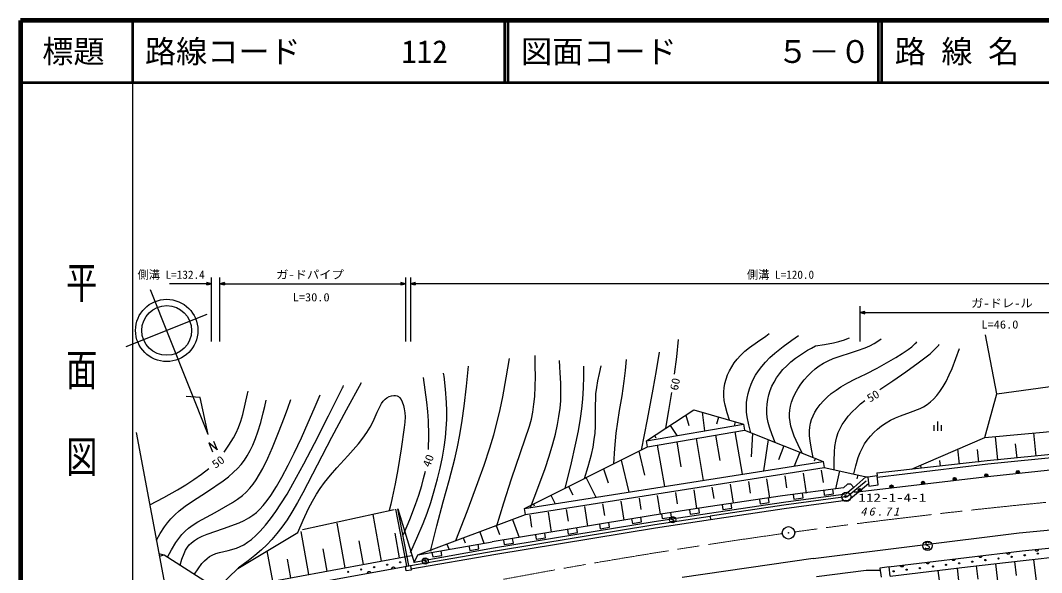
# Model space of a CAD drawing. Units: millimetres, scale not verified. Extents: x 40000 to 680000, y 20000 to 380000.
# Drawn here: x 40000 to 203965, y 291277 to 380000 of the extents above; entities that cross this region are included whole.
import ezdxf
from ezdxf.enums import TextEntityAlignment as Align

# ---------------------------------------------------------------- set-up
doc = ezdxf.new("R2010")
doc.units = ezdxf.units.MM
doc.header["$LTSCALE"] = 1000
doc.linetypes.add('CHAIN', pattern=[18.5, 12, -1.5, 3.5, -1.5])
for name, color, linetype, lineweight in [('M-BGD', 7, 'Continuous', 25), ('M-BMK', 2, 'CHAIN', 13), ('M-TTL', 2, 'Continuous', 140), ('M-TTL-BAND', 7, 'Continuous', 25), ('M-TTL-LINE', 7, 'Continuous', 50)]:
    doc.layers.add(name, color=color, linetype=linetype, lineweight=lineweight)
doc.layers.add('M-BMK-SRVR', color=3, linetype='Continuous')
doc.layers.add('M-TTL-TXT', color=7, linetype='Continuous')
doc.styles.add('@ＭＳ ゴシック', font='')
doc.styles.add('ＭＳ ゴシック', font='')
doc.styles.get('@ＭＳ ゴシック').set_extended_font_data('@MS Gothic')
doc.styles.get('ＭＳ ゴシック').set_extended_font_data('MS Gothic')

# ---------------------------------------------------------------- blocks, each defined once
blk = doc.blocks.new('BUHIN1')
at = {"color": 7, "linetype": 'Continuous', "lineweight": 25}
blk.add_lwpolyline([(-537, 6), (-560, -50), (-560, -112), (-540, -190), (-491, -295), (-426, -373), (-340, -424), (-245, -433), (-165, -400), (-116, -373), (-61, -314), (-45, -249), (-4, 222), (38, 291), (110, 358), (195, 389), (271, 395), (354, 376), (434, 285), (507, 129), (528, 56), (528, -23), (502, -101), (446, -185)], dxfattribs=at)
blk.add_circle((0, 0), 746, dxfattribs=at)
blk = doc.blocks.new('BUHIN27')
at = {"color": 7, "linetype": 'Continuous', "lineweight": 25}
for radius in [249, 220, 191, 161, 132, 97.5, 67.5, 38.8, 7.5]:
    blk.add_circle((-213, -128), radius, dxfattribs=at)
blk = doc.blocks.new('BUHIN28')
at = {"color": 7, "linetype": 'Continuous', "lineweight": 25}
for radius in [249, 220, 191, 161, 132, 97.5, 67.5, 38.8, 7.5]:
    blk.add_circle((-212, -131), radius, dxfattribs=at)
blk = doc.blocks.new('BUHIN33')
at = {"color": 7, "linetype": 'Continuous', "lineweight": 25}
blk.add_lwpolyline([(-358, 4), (-373, -33), (-373, -75), (-360, -127), (-327, -197), (-284, -248), (-227, -282), (-163, -289), (-110, -267), (-77, -248), (-40, -209), (-30, -166), (-3, 148), (25, 194), (74, 238), (130, 259), (181, 263), (236, 251), (289, 190), (338, 86), (352, 37), (352, -15), (335, -67), (297, -123)], dxfattribs=at)
blk.add_circle((0, 0), 498, dxfattribs=at)
blk = doc.blocks.new('BUHIN35')
at = {"color": 7, "linetype": 'Continuous', "lineweight": 25}
blk.add_lwpolyline([(429, -615), (1044, -186), (186, 1044), (-429, 615)], dxfattribs=at)
blk = doc.blocks.new('BUHIN36')
at = {"color": 7, "linetype": 'Continuous', "lineweight": 25}
blk.add_lwpolyline([(424, -619), (1043, -195), (195, 1043), (-424, 619)], dxfattribs=at)
blk = doc.blocks.new('BUHIN37')
at = {"color": 7, "linetype": 'Continuous', "lineweight": 25}
blk.add_lwpolyline([(416, -624), (1040, -207), (207, 1040), (-416, 624)], dxfattribs=at)
blk = doc.blocks.new('BUHIN38')
at = {"color": 7, "linetype": 'Continuous', "lineweight": 25}
blk.add_lwpolyline([(412, -627), (1039, -215), (215, 1039), (-412, 627)], dxfattribs=at)
blk = doc.blocks.new('BUHIN39')
at = {"color": 7, "linetype": 'Continuous', "lineweight": 25}
blk.add_lwpolyline([(405, -631), (1036, -226), (226, 1036), (-405, 631)], dxfattribs=at)
blk = doc.blocks.new('BUHIN47')
at = {"color": 7, "linetype": 'Continuous', "lineweight": 25}
for p, q in [((-680, -317), (680, 317)), ((-393, 479), (423, 859)), ((114, -609), (930, -228))]:
    blk.add_line(p, q, dxfattribs=at)
blk = doc.blocks.new('BUHIN53')
at = {"color": 7, "linetype": 'Continuous', "lineweight": 25}
for radius in [995, 30]:
    blk.add_circle((0, 0), radius, dxfattribs=at)
blk = doc.blocks.new('BUHIN54')
at = {"color": 3, "linetype": 'Continuous', "lineweight": 25}
for radius in [746, 22.5]:
    blk.add_circle((0, 0), radius, dxfattribs=at)
blk = doc.blocks.new('BUHIN49')
at = {"color": 7, "linetype": 'Continuous', "lineweight": 25}
for points in [[(0, 0), (-147, 759), (-487, 600)], [(-65, 139), (-416, 582), (-178, 693)], [(-97, 207), (-379, 568), (-192, 655)], [(-129, 277), (-341, 555), (-205, 618)], [(-161, 345), (-304, 541), (-219, 581)]]:
    blk.add_lwpolyline(points, close=True, dxfattribs=at)
for points in [[(-32, 70), (-453, 595), (-165, 730), (-33, 71)], [(-250, 535), (-193, 415), (-267, 527), (-233, 543), (-193, 415)]]:
    blk.add_lwpolyline(points, dxfattribs=at)
blk = doc.blocks.new('BUHIN50')
at = {"color": 7, "linetype": 'Continuous', "lineweight": 25}
for points in [[(0, 0), (147, -759), (487, -600)], [(65, -139), (416, -582), (178, -693)], [(97, -207), (379, -568), (192, -655)], [(129, -277), (341, -555), (205, -618)], [(161, -345), (304, -541), (219, -581)]]:
    blk.add_lwpolyline(points, close=True, dxfattribs=at)
for points in [[(32, -70), (453, -595), (165, -730), (33, -71)], [(250, -535), (193, -415), (267, -527), (233, -543), (193, -415)]]:
    blk.add_lwpolyline(points, dxfattribs=at)
blk = doc.blocks.new('BUHIN110')
at = {"color": 7, "linetype": 'Continuous', "lineweight": 25}
blk.add_lwpolyline([(-132, 212), (-73, 226), (-16, 226), (56, 215), (111, 184), (157, 143), (198, 78), (214, 19), (218, -44), (197, -114), (171, -166), (132, -212)], dxfattribs=at)
blk = doc.blocks.new('BUHIN111')
at = {"color": 7, "linetype": 'Continuous', "lineweight": 25}
blk.add_lwpolyline([(-131, 213), (-71, 226), (-14, 226), (58, 214), (112, 183), (158, 142), (198, 76), (214, 17), (217, -46), (196, -116), (170, -167), (131, -213)], dxfattribs=at)
blk = doc.blocks.new('BUHIN112')
at = {"color": 7, "linetype": 'Continuous', "lineweight": 25}
blk.add_lwpolyline([(-128, 215), (-69, 227), (-11, 226), (60, 214), (114, 182), (159, 140), (199, 74), (214, 14), (217, -48), (194, -118), (168, -169), (128, -215)], dxfattribs=at)
blk = doc.blocks.new('BUHIN113')
at = {"color": 7, "linetype": 'Continuous', "lineweight": 25}
blk.add_lwpolyline([(145, -204), (87, -221), (30, -225), (-43, -218), (-99, -190), (-148, -153), (-192, -90), (-212, -32), (-220, 31), (-203, 102), (-181, 155), (-145, 204)], dxfattribs=at)

msp = doc.modelspace()

# ---------------------------------------------------------------- linework, layer by layer
at = {"layer": 'M-BGD'}
for p, q in [((70667, 328385), (70667, 338683)), ((72033, 328385), (72033, 338683)), ((101842, 338683), (101842, 328385)), ((102638, 338683), (102638, 328385)), ((70134, 313461), (60904, 336694)), ((70667, 337683), (63921, 337683)), ((72033, 337683), (101842, 337683)), ((220983, 337683), (102638, 337683)), ((174819, 328385), (174819, 334061)), ((174819, 333061), (220970, 333061)), ((56983, 327604), (69994, 332773)), ((196762, 319995), (194976, 329491)), ((196762, 319995), (208077, 321543)), ((194840, 313009), (196762, 319995)), ((68849, 319406), (66621, 319597)), ((70134, 313461), (68849, 319406)), ((140533, 312453), (148122, 317415)), ((146857, 316588), (147320, 314929)), ((148122, 317415), (156098, 315127)), ((149452, 317033), (149862, 314055)), ((140533, 312453), (156098, 315127)), ((144328, 314934), (145403, 313289)), ((152110, 316271), (151779, 315116)), ((154769, 315508), (154585, 314867)), ((156098, 315127), (156268, 314141)), ((194840, 313009), (217945, 315131)), ((58598, 313762), (73091, 236286)), ((140702, 311467), (156268, 314141)), ((141798, 313280), (142013, 312951)), ((151598, 313339), (152293, 309291)), ((154711, 313874), (155878, 307084)), ((156268, 314141), (168918, 309140)), ((157533, 313641), (157310, 309852)), ((203102, 310008), (202712, 313732)), ((71590, 310978), (70274, 312121)), ((70274, 312121), (70854, 310684)), ((71020, 312412), (71590, 310978)), ((140702, 311467), (140533, 312453)), ((142259, 311735), (143396, 305116)), ((145372, 312269), (146059, 308273)), ((148485, 312804), (149637, 306100)), ((160063, 312641), (159309, 307625)), ((162593, 311641), (161708, 309403)), ((183097, 307916), (194840, 313009)), ((195213, 309261), (220029, 311778)), ((196947, 309364), (196549, 313166)), ((200024, 309686), (199788, 311944)), ((120950, 301578), (140702, 311467)), ((139291, 310761), (140230, 306929)), ((165123, 310640), (164238, 308402)), ((190791, 308720), (190538, 311143)), ((193869, 309042), (193656, 311077)), ((195357, 308744), (219559, 311212)), ((120950, 301578), (168918, 309140)), ((136470, 309348), (137665, 304213)), ((167653, 309640), (167476, 309193)), ((168918, 309140), (169073, 308152)), ((177489, 307293), (195213, 309261)), ((177582, 306634), (195357, 308744)), ((184636, 308077), (184585, 308561)), ((187714, 308399), (187622, 309271)), ((121105, 300590), (169073, 308152)), ((133648, 307935), (134353, 305723)), ((162734, 306817), (163026, 304916)), ((165658, 307267), (166151, 304061)), ((168583, 307716), (168881, 305771)), ((169073, 308152), (176046, 306635)), ((171512, 307622), (170883, 304729)), ((175768, 306637), (173836, 304965)), ((174447, 306983), (174304, 306325)), ((176046, 306635), (175768, 306637)), ((177551, 306838), (176046, 306635)), ((176046, 306635), (176245, 305161)), ((177489, 307293), (177551, 306838)), ((177749, 305364), (177551, 306838)), ((128004, 305110), (128678, 303764)), ((130826, 306522), (132398, 303383)), ((151036, 305019), (151315, 303204)), ((153960, 305469), (154431, 302408)), ((156885, 305918), (157170, 304060)), ((159809, 306368), (160291, 303235)), ((172788, 305475), (172165, 304909)), ((172744, 303483), (175794, 306041)), ((173361, 305494), (172788, 305475)), ((172981, 302899), (176179, 305581)), ((173836, 304965), (173361, 305494)), ((176245, 305161), (177749, 305364)), ((125182, 303697), (125856, 302351)), ((142262, 303671), (142725, 300660)), ((145187, 304120), (145465, 302313)), ((148111, 304570), (148575, 301556)), ((162386, 303589), (150404, 301838)), ((172165, 304909), (162386, 303589)), ((172513, 303901), (162501, 302550)), ((172478, 303463), (162567, 302111)), ((173836, 304965), (172513, 303901)), ((172515, 303466), (172744, 303483)), ((174819, 304273), (174322, 304215)), ((122360, 302284), (122495, 302015)), ((130565, 301873), (131046, 298744)), ((133489, 302322), (133775, 300465)), ((136414, 302772), (136884, 299709)), ((139338, 303221), (139617, 301404)), ((150404, 301838), (141448, 300464)), ((162501, 302550), (150623, 300759)), ((162560, 302110), (150729, 300358)), ((172559, 302868), (162648, 301517)), ((172559, 302868), (172981, 302899)), ((85285, 298181), (100022, 301409)), ((97980, 293131), (96632, 300605)), ((102046, 292356), (100304, 301471)), ((102344, 292393), (100597, 301535)), ((100597, 301535), (103209, 292911)), ((103832, 294134), (121105, 300590)), ((141448, 300464), (115726, 296211)), ((121105, 300590), (120950, 301578)), ((121791, 300524), (122089, 298587)), ((124716, 300974), (125207, 297779)), ((127640, 301423), (127932, 299526)), ((150623, 300759), (141734, 299436)), ((150737, 300288), (141891, 298948)), ((150729, 300358), (150817, 299764)), ((162648, 301517), (150817, 299764)), ((92154, 292057), (90859, 299237)), ((141734, 299436), (115976, 295181)), ((141884, 298947), (116259, 294716)), ((141971, 298424), (116346, 294193)), ((116379, 298823), (116908, 297408)), ((119012, 299808), (120087, 296932)), ((150817, 299764), (141971, 298424)), ((200392, 297664), (221535, 299750)), ((74894, 291939), (84554, 297742)), ((86329, 290983), (85087, 297868)), ((100893, 293669), (100183, 297603)), ((111111, 296854), (111406, 296067)), ((113745, 297839), (114432, 296001)), ((167268, 293519), (200392, 297664)), ((95067, 292594), (94388, 296362)), ((115976, 295181), (103209, 292911)), ((103832, 294134), (115726, 296211)), ((108478, 295870), (108772, 295082)), ((210186, 295653), (200853, 294694)), ((62227, 294364), (63078, 294105)), ((62306, 293937), (63078, 294105)), ((63078, 294105), (71551, 288731)), ((70941, 288145), (102794, 294019)), ((80503, 289909), (79624, 294781)), ((89242, 291520), (88592, 295120)), ((116255, 294716), (102638, 292337)), ((116346, 294193), (102704, 291810)), ((103209, 292911), (103832, 294134)), ((105844, 294886), (105903, 294728)), ((167268, 293519), (146273, 290464)), ((191907, 293671), (179367, 292136)), ((200853, 294694), (191907, 293671)), ((201025, 293204), (210342, 294284)), ((69654, 286910), (74894, 291939)), ((102638, 292337), (70575, 286552)), ((83416, 290446), (82881, 293415)), ((101842, 292330), (102626, 292429)), ((101939, 291554), (101842, 292330)), ((102626, 292429), (102724, 291652)), ((179474, 292212), (177995, 292009)), ((177995, 292009), (178200, 290519)), ((179679, 290723), (179474, 292212)), ((179673, 290725), (192080, 292181)), ((190396, 291983), (190911, 287543)), ((192080, 292181), (201025, 293204)), ((193468, 292340), (193715, 290210)), ((196540, 292691), (197077, 288067)), ((199612, 293043), (199871, 290809)), ((202684, 293394), (203242, 288591)), ((102724, 291652), (101939, 291554)), ((175795, 291631), (167842, 290571)), ((178051, 291604), (175795, 291631)), ((187325, 291623), (187511, 290018))]:
    msp.add_line(p, q, dxfattribs=at)
for points in [[(159669, 329272), (159936, 329496), (160204, 329719)], [(145043, 323146), (145382, 325924), (145683, 328707)], [(153845, 315773), (153470, 316965), (153155, 318171), (153020, 318905), (152944, 319653), (152938, 320309), (152993, 320967), (153112, 321652), (153294, 322339), (153540, 323030), (153846, 323707), (154204, 324353), (154615, 324970), (155108, 325593), (155647, 326176), (156343, 326830), (157085, 327444), (158351, 328375), (159670, 329271)], [(157278, 313742), (156963, 315006), (156707, 316284), (156607, 317074), (156567, 317869), (156594, 318587), (156681, 319315), (156834, 320069), (157048, 320821), (157326, 321575), (157664, 322314), (158053, 323021), (158496, 323701), (159027, 324397), (159610, 325063), (160356, 325811), (161156, 326527), (162479, 327595), (163854, 328632)], [(163854, 328632), (164396, 329011), (164958, 329392)], [(167653, 327719), (169118, 327927), (170567, 328194), (171437, 328410), (172300, 328687), (172718, 328847), (173143, 329018)], [(173140, 326549), (174395, 326942), (175624, 327390), (176368, 327722), (177087, 328109), (177649, 328453), (178206, 328811)], [(180559, 325855), (181574, 326454), (182558, 327105), (183139, 327558), (183688, 328065), (183823, 328198), (183957, 328333)], [(139709, 310970), (140675, 315860), (141588, 320774), (142110, 323728), (142624, 326683)], [(161187, 312196), (160702, 313406), (160273, 314637), (160068, 315396), (159918, 316177), (159846, 316881), (159834, 317604), (159882, 318339), (159992, 319081), (160161, 319813), (160391, 320538), (160674, 321231), (161012, 321897), (161427, 322577), (161892, 323225), (162443, 323884), (163039, 324504), (163728, 325129), (164461, 325714), (165415, 326378), (166399, 326991), (167020, 327356), (167652, 327719)], [(165521, 310483), (164858, 311825), (164257, 313178), (163953, 313998), (163712, 314820), (163573, 315490), (163493, 316171), (163480, 316776), (163527, 317383), (163642, 318017), (163820, 318658), (164082, 319357), (164407, 320052), (164832, 320807), (165309, 321532), (165841, 322236), (166420, 322904), (167004, 323488), (167631, 324030), (168262, 324497), (168924, 324912), (169687, 325309), (170480, 325653), (171791, 326125), (173140, 326549)], [(173802, 307125), (174143, 308456), (174541, 309772), (174837, 310554), (175188, 311310), (175558, 311959), (175980, 312580), (176472, 313194), (177020, 313780), (177628, 314341), (178286, 314865), (178991, 315348), (179728, 315780), (180502, 316163), (181297, 316490), (182899, 317036), (184454, 317631), (185028, 317925), (185571, 318272), (186105, 318691), (186605, 319161), (187131, 319745), (187624, 320383), (188148, 321172), (188622, 321993), (189144, 323032), (189605, 324084), (190211, 325666), (190769, 327266)], [(178001, 320701), (180108, 322081), (182181, 323511), (184146, 324955), (186091, 326429)], [(186090, 326429), (186791, 327102), (187458, 327828), (187491, 327865), (187530, 327910)], [(109937, 296417), (111720, 301075), (113460, 305763), (114440, 308538), (115364, 311332), (115989, 313400), (116557, 315483), (117036, 317494), (117459, 319529), (118011, 322580), (118516, 325652)], [(116442, 298650), (117604, 302491), (118828, 306329), (120323, 310559), (121756, 314796), (122046, 315931), (122277, 317077), (122459, 318323), (122582, 319579), (122667, 321175), (122692, 322793), (122676, 324458), (122639, 326137)], [(121881, 301725), (123083, 304857), (124233, 308023), (124888, 309990), (125490, 311990), (125894, 313516), (126237, 315053), (126471, 316354), (126646, 317670), (126746, 318891), (126787, 320116), (126765, 321732), (126684, 323352), (126614, 324363), (126538, 325374)], [(135294, 308760), (135451, 311224), (135667, 313680), (135901, 315491), (136195, 317304), (136602, 319666), (136951, 322048), (137149, 323775), (137325, 325505)], [(167273, 309790), (167003, 311121), (166794, 312450), (166725, 313240), (166718, 314029), (166767, 314660), (166877, 315289), (167044, 315878), (167272, 316453), (167582, 317066), (167951, 317657), (168416, 318283), (168935, 318877), (169550, 319487), (170206, 320051), (170956, 320614), (171737, 321124), (172852, 321758), (173987, 322336), (175791, 323213), (177572, 324146), (179070, 324990), (180559, 325854)], [(102612, 294504), (103655, 296806), (104646, 299139), (105290, 300827), (105877, 302536), (106455, 304410), (106979, 306316), (107407, 308074), (107776, 309846), (108044, 311410), (108253, 312990), (108384, 314424), (108455, 315861), (108462, 317247), (108408, 318633), (108241, 320727), (108014, 322829), (107986, 323068), (107957, 323317)], [(105916, 294912), (106876, 298770), (107898, 302626), (108852, 306080), (109748, 309554), (110180, 311473), (110555, 313412), (110926, 315698), (111238, 317995), (111603, 321207), (111927, 324427)], [(127458, 304836), (128353, 308435), (129194, 312061), (129600, 314032), (129948, 316023), (130161, 317567), (130316, 319127), (130417, 320952), (130458, 322781), (130465, 323612), (130470, 324452)], [(130577, 306398), (131158, 308317), (131679, 310244), (131942, 311432), (132147, 312638), (132267, 313704), (132326, 314779), (132339, 317382), (132412, 319990), (132527, 321030), (132703, 322071), (132962, 323283), (133252, 324502)], [(94704, 321748), (92299, 317375), (89926, 312974), (87634, 308542), (85368, 304084), (84508, 302515), (83590, 300965), (82806, 299752), (81965, 298563), (81178, 297549), (80345, 296574), (79550, 295731), (78706, 294924), (77652, 294021), (76559, 293163), (75764, 292569), (74964, 291982)], [(105548, 311067), (105566, 313360), (105524, 315648), (105433, 317152), (105283, 318661), (105015, 320650), (104706, 322647)], [(65657, 292469), (65938, 293428), (66270, 294346), (66516, 294862), (66810, 295339), (67116, 295719), (67475, 296066), (67939, 296423), (68458, 296743), (69202, 297115), (69997, 297444), (72620, 298356), (75131, 299294), (75931, 299669), (76702, 300099), (77313, 300503), (77889, 300957), (78457, 301490), (78996, 302079), (79613, 302855), (80195, 303687), (81097, 305130), (81949, 306610), (82978, 308519), (83951, 310451), (85111, 312909), (86214, 315388), (87166, 317611), (88106, 319847)], [(67977, 290997), (68543, 291882), (69145, 292712), (69537, 293161), (69969, 293564), (70362, 293851), (70788, 294087), (71371, 294324), (71989, 294509), (73350, 294825), (74696, 295199), (75289, 295446), (75862, 295750), (76483, 296154), (77081, 296615), (77797, 297257), (78473, 297946), (79334, 298914), (80144, 299915), (81012, 301092), (81835, 302310), (82822, 303897), (83757, 305515), (85519, 308756), (87233, 312034), (89487, 316483), (91710, 320958), (91803, 321146), (91896, 321334)], [(72717, 310622), (73484, 311763), (74200, 312938), (74624, 313756), (74993, 314600), (75368, 315626), (75687, 316677), (76098, 318317), (76452, 319983), (76499, 320212), (76545, 320440)], [(84554, 297742), (85390, 299681), (86278, 301589), (86872, 302733), (87522, 303855), (88145, 304808), (88820, 305729), (89794, 306931), (90822, 308103), (92585, 310033), (94262, 311958), (94960, 312856), (95620, 313802), (96144, 314655), (96638, 315578), (97290, 317056), (97976, 318462), (98235, 318813), (98546, 319130), (98851, 319359), (99211, 319550), (99568, 319674), (99936, 319738), (100223, 319735), (100498, 319672), (100706, 319560), (100890, 319390), (101115, 319062), (101296, 318690), (101497, 318150), (101638, 317597), (101731, 316970), (101765, 316330), (101735, 315457), (101643, 314573), (101156, 311182), (100614, 307825), (100183, 305555), (99691, 303291), (99456, 302266), (99215, 301233)], [(143640, 314484), (144140, 317344), (144614, 320208)], [(61832, 296472), (62445, 297557), (63109, 298608), (63598, 299265), (64138, 299889), (64798, 300552), (65510, 301181), (66470, 301933), (67484, 302651), (70019, 304296), (72530, 305996), (73399, 306669), (74227, 307386), (74858, 308007), (75447, 308670), (75964, 309348), (76432, 310061), (76896, 310884), (77315, 311751), (77747, 312799), (78132, 313892), (78584, 315401), (78983, 316947), (79223, 317953), (79457, 318964)], [(63624, 293759), (64268, 294953), (64956, 296103), (65415, 296762), (65924, 297386), (66435, 297910), (66996, 298398), (67724, 298939), (68496, 299437), (71293, 300955), (74061, 302525), (74872, 303079), (75640, 303676), (76250, 304222), (76823, 304816), (77362, 305472), (77856, 306168), (78414, 307072), (78929, 308023), (79722, 309681), (80462, 311365), (81457, 313807), (82394, 316266), (82917, 317685), (83438, 319113)], [(170665, 307805), (170651, 309256), (170696, 310699), (170778, 311556), (170921, 312405), (171093, 313092), (171323, 313761), (171614, 314410), (171967, 315047), (172417, 315727), (172925, 316386), (173554, 317094), (174231, 317766), (174909, 318372), (175599, 318954)], [(220491, 309350), (194775, 306607), (174819, 304273)], [(60772, 302138), (63015, 303325), (65225, 304563), (66556, 305373), (67854, 306234), (69055, 307106), (70236, 308010)], [(101536, 297371), (102527, 299782), (103460, 302211), (103981, 303722), (104447, 305260), (104746, 306400), (105024, 307557)], [(174322, 304215), (174074, 304186), (174024, 304185), (173978, 304192), (173930, 304211), (173889, 304237), (173852, 304274), (173824, 304314), (173805, 304363), (173797, 304405)]]:
    msp.add_lwpolyline(points, dxfattribs=at)
for centre, radius in [((63489, 330189), 5000), ((63489, 330189), 4000), ((172465, 303497), 150), ((172465, 303497), 131), ((172465, 303497), 112), ((172465, 303497), 93.8), ((172465, 303497), 75), ((172465, 303497), 56.2), ((172464, 303497), 37.5), ((172465, 303497), 18.8), ((197048, 293545), 99.5), ((199153, 293802), 99.5), ((201259, 294060), 99.5), ((203364, 294318), 99.5), ((94710, 291775), 99.5), ((96796, 292161), 99.5), ((98882, 292546), 99.5), ((100968, 292932), 99.5), ((184414, 291998), 99.5), ((186520, 292256), 99.5), ((188625, 292514), 99.5), ((190731, 292771), 99.5), ((192836, 293029), 99.5), ((194942, 293287), 99.5), ((92624, 291390), 99.5), ((180203, 291482), 99.5), ((182308, 291740), 99.5)]:
    msp.add_circle(centre, radius, dxfattribs=at)
at = {"layer": 'M-BMK'}
for start, end in [(93.43384, 97.88159), (97.99619, 100.59583)]:
    msp.add_arc((301441, -692748), 1000000, start, end, dxfattribs=at)
at = {"layer": 'M-TTL'}
for p, q in [((40000, 380000), (40000, 20000)), ((680000, 380000), (40000, 380000))]:
    msp.add_line(p, q, dxfattribs=at)
at = {"layer": 'M-TTL-BAND'}
msp.add_line((58000, 370000), (58000, 20000), dxfattribs=at)
at = {"layer": 'M-TTL-LINE'}
for p, q in [((58000, 380000), (58000, 370000)), ((117750, 380000), (117750, 370000)), ((118250, 380000), (118250, 370000)), ((177750, 380000), (177750, 370000)), ((178250, 380000), (178250, 370000)), ((40000, 370000), (680000, 370000))]:
    msp.add_line(p, q, dxfattribs=at)

# ---------------------------------------------------------------- block references
at = {"layer": 'M-BGD', "rotation": 245.00001}
for name, p in [('BUHIN50', (70667, 337683)), ('BUHIN49', (72033, 337683)), ('BUHIN50', (101842, 337683)), ('BUHIN49', (102638, 337683)), ('BUHIN49', (174819, 333061)), ('BUHIN47', (187257, 314812)), ('BUHIN28', (190033, 306052)), ('BUHIN27', (195105, 306642)), ('BUHIN27', (200183, 307184)), ('BUHIN39', (169720, 304579)), ('BUHIN28', (179891, 304866)), ('BUHIN28', (184962, 305459)), ('BUHIN38', (159390, 303151)), ('BUHIN39', (164830, 303919)), ('BUHIN28', (174819, 304273)), ('BUHIN37', (148165, 301495)), ('BUHIN38', (153399, 302276)), ('BUHIN36', (138876, 300039)), ('BUHIN37', (143687, 300808)), ('BUHIN33', (144739, 299759)), ('BUHIN36', (128587, 298337)), ('BUHIN36', (133732, 299188)), ('BUHIN53', (163324, 297668)), ('BUHIN36', (118298, 296636)), ('BUHIN36', (123443, 297487)), ('BUHIN35', (106805, 294653)), ('BUHIN35', (112753, 295692)), ('BUHIN1', (185654, 295589)), ('BUHIN112', (203186, 294934)), ('BUHIN33', (104993, 293127)), ('BUHIN110', (189836, 293417)), ('BUHIN111', (194144, 293927)), ('BUHIN111', (198617, 294439)), ('BUHIN113', (99887, 291969)), ('BUHIN110', (181554, 292403)), ('BUHIN110', (185695, 292910)), ('BUHIN113', (95979, 291247))]:
    msp.add_blockref(name, p, dxfattribs=at)
at = {"layer": 'M-BMK-SRVR', "rotation": 245.00001}
msp.add_blockref('BUHIN54', (172621, 303449), dxfattribs=at)

# ---------------------------------------------------------------- texts
at = {"layer": 'M-BGD', "style": 'ＭＳ ゴシック'}
for s, p in [('側溝 L=132.4', (58807, 338087)), ('側溝 L=120.0', (156656, 338087))]:
    msp.add_text(s, height=1320, dxfattribs=at).set_placement(p, align=Align.BOTTOM_LEFT)
at = {"layer": 'M-BGD', "style": 'ＭＳ ゴシック', "width": 1.1}
for s, p in [('ガ-ドパイプ', (81050, 338087)), ('L=30.0', (83719, 334462)), ('ガ-ドレ-ル', (192642, 333497)), ('L=46.0', (194311, 330089))]:
    msp.add_text(s, height=1320, dxfattribs=at).set_placement(p, align=Align.BOTTOM_LEFT)
for s, rotation, p in [('60', 77.9, (145928, 320367)), ('50', 30.5, (176588, 318236)), ('50', 36, (71567, 307627)), ('40', 69.8, (106137, 307966))]:
    msp.add_text(s, height=1320, rotation=rotation, dxfattribs=at).set_placement(p, align=Align.BOTTOM_LEFT)
at = {"layer": 'M-BMK-SRVR', "style": 'ＭＳ ゴシック', "width": 1.35}
msp.add_text('112-1-4-1', height=1320, dxfattribs=at).set_placement((174542, 302268), align=Align.BOTTOM_LEFT)
at = {"layer": 'M-BMK-SRVR', "insert": (174857, 300417), "char_height": 1320, "attachment_point": 7, "style": 'ＭＳ ゴシック'}
msp.add_mtext('\\T1.33;\\W1.1;\\Q15;46.71', dxfattribs=at)
at = {"layer": 'M-TTL-BAND', "style": '@ＭＳ ゴシック', "width": 1.4}
msp.add_text('平  面  図', height=3666, rotation=270, dxfattribs=at).set_placement((49777, 306475), align=Align.MIDDLE_RIGHT)
at = {"layer": 'M-TTL-TXT', "style": 'ＭＳ ゴシック'}
msp.add_text('標題', height=3666, dxfattribs=at).set_placement((48500, 375000), align=Align.MIDDLE_CENTER)
for s, p in [('路線コード', (60000, 375000)), ('図面コード', (120380, 375000)), ('路 線 名', (180380, 375000)), ('112', (101142, 375000)), ('５－０', (161521, 375000))]:
    msp.add_text(s, height=3666, dxfattribs=at).set_placement(p, align=Align.MIDDLE_LEFT)

doc.saveas('drawing.dxf')
